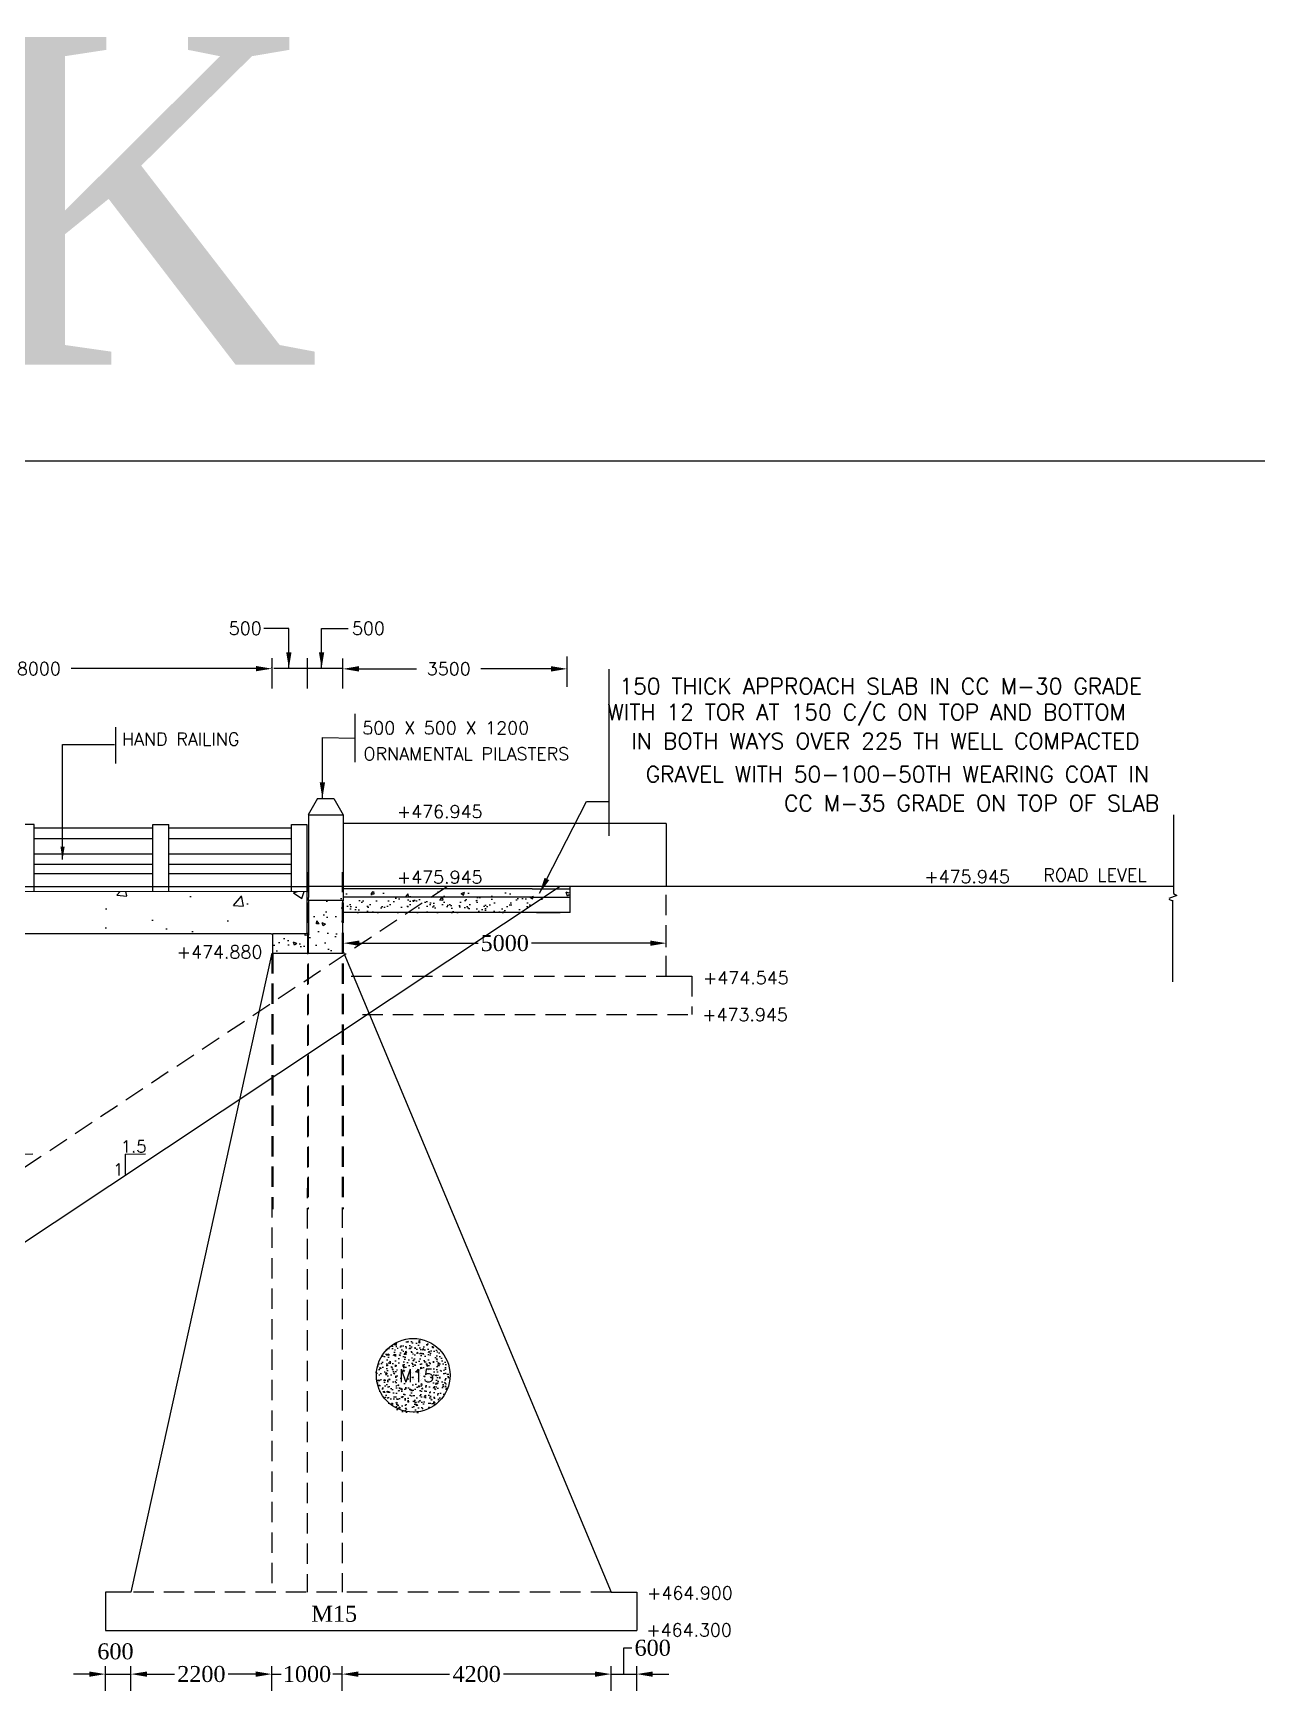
# Model space of a CAD drawing. Header units: millimetres. Extents: x -1426 to 1182, y 1277 to 1939.
# Drawn here: x -865.6 to -674.5, y 1679.1 to 1938.6 of the extents above; entities that cross this region are included whole.
import ezdxf

# ---------------------------------------------------------------- set-up
doc = ezdxf.new("R2010")
doc.units = ezdxf.units.MM
doc.linetypes.add('HIDDEN', pattern=[9.525, 6.35, -3.175])
doc.styles.add('ROMANS', font='romans')
doc.styles.get("Standard").update_dxf_attribs({"font": 'times.ttf'})
doc.styles.add('TIMES NEW ROMAN', font='times.ttf')
doc.dimstyles.new('ISO-25', dxfattribs={"dimtxt": 2.5, "dimasz": 2.5, "dimexe": 1.25, "dimexo": 0.625, "dimtad": 0, "dimtih": 1, "dimtoh": 1, "dimlfac": 100, "dimtxsty": 'TIMES NEW ROMAN', "dimcen": 2.5, "dimadec": 0, "dimazin": 0, "dimtfac": 1, "dimtmove": 0, "dimatfit": 3, "dimfxl": 1, "dimarcsym": 0})
doc.dimstyles.get("Standard").update_dxf_attribs({"dimtxt": 2, "dimasz": 2.5, "dimexe": 0.18, "dimexo": 0.18, "dimgap": 1.5, "dimtad": 0, "dimtih": 1, "dimtoh": 1, "dimdec": 0, "dimlfac": 100, "dimzin": 0, "dimdsep": 46, "dimtxsty": 'ROMANS', "dimcen": 0.09, "dimadec": 0, "dimazin": 0, "dimtfac": 1, "dimtdec": 0, "dimtofl": 0, "dimtmove": 1, "dimatfit": 1, "dimfxl": 1, "dimtolj": 1, "dimtzin": 0, "dimarcsym": 0})

# ---------------------------------------------------------------- blocks, each defined once
blk = doc.blocks.new('*D99')
at = {"color": 0, "lineweight": -2, "transparency": 16777216}
for p, q in [((-908.05, 1839.49), (-908.05, 1839.52)), ((-905.55, 1839.34), (-869.78, 1839.34)), ((-830.84, 1839.34), (-859.73, 1839.34)), ((-828.34, 1839.49), (-828.34, 1839.52))]:
    blk.add_line(p, q, dxfattribs=at)
at = {"color": 0, "transparency": 16777216}
for points in [[(-905.55, 1839.76), (-905.55, 1838.93), (-908.05, 1839.34)], [(-830.84, 1839.76), (-830.84, 1838.93), (-828.34, 1839.34)]]:
    blk.add_solid(points, dxfattribs=at)
at = {"layer": 'Defpoints', "color": 0, "transparency": 16777216}
for p in [(-908.05, 1839.31), (-828.34, 1839.34), (-828.34, 1839.31)]:
    blk.add_point(p, dxfattribs=at)
at = {"color": 0, "transparency": 16777216, "insert": (-864.75, 1839.34), "char_height": 2, "attachment_point": 5, "style": 'ROMANS'}
blk.add_mtext('\\A1;8000', dxfattribs=at)
blk = doc.blocks.new('*D100')
at = {"color": 0, "lineweight": -2, "transparency": 16777216}
for p, q in [((-817.27, 1838.76), (-817.27, 1839.49)), ((-814.77, 1839.31), (-805.74, 1839.31)), ((-784.74, 1839.31), (-795.69, 1839.31)), ((-782.24, 1839.07), (-782.24, 1839.49))]:
    blk.add_line(p, q, dxfattribs=at)
at = {"color": 0, "transparency": 16777216}
for points in [[(-814.77, 1839.73), (-814.77, 1838.89), (-817.27, 1839.31)], [(-784.74, 1839.73), (-784.74, 1838.89), (-782.24, 1839.31)]]:
    blk.add_solid(points, dxfattribs=at)
at = {"layer": 'Defpoints', "color": 0, "transparency": 16777216}
for p in [(-817.27, 1838.58), (-782.24, 1839.31), (-782.24, 1838.89)]:
    blk.add_point(p, dxfattribs=at)
at = {"color": 0, "transparency": 16777216, "insert": (-800.72, 1839.31), "char_height": 2, "attachment_point": 5, "style": 'ROMANS'}
blk.add_mtext('\\A1;3500', dxfattribs=at)
blk = doc.blocks.new('*D123')
at = {"color": 0, "lineweight": -2, "transparency": 16777216}
for p, q in [((-817.21, 1795.52), (-817.21, 1797.71)), ((-814.71, 1796.46), (-796.14, 1796.46)), ((-769.25, 1796.46), (-787.82, 1796.46)), ((-766.75, 1795.85), (-766.75, 1797.71))]:
    blk.add_line(p, q, dxfattribs=at)
at = {"color": 0, "transparency": 16777216}
for points in [[(-814.71, 1796.87), (-814.71, 1796.04), (-817.21, 1796.46)], [(-769.25, 1796.87), (-769.25, 1796.04), (-766.75, 1796.46)]]:
    blk.add_solid(points, dxfattribs=at)
at = {"layer": 'Defpoints', "color": 0, "transparency": 16777216}
for p in [(-817.21, 1796.46), (-817.21, 1794.9), (-766.75, 1795.23)]:
    blk.add_point(p, dxfattribs=at)
at = {"color": 0, "transparency": 16777216, "insert": (-791.98, 1796.46), "char_height": 2.5, "attachment_point": 5, "style": 'TIMES NEW ROMAN'}
blk.add_mtext('5000', dxfattribs=at)
blk = doc.blocks.new('*D139')
at = {"color": 0, "lineweight": -2, "transparency": 16777216}
for p, q in [((-856.87, 1682.28), (-859.37, 1682.28)), ((-854.37, 1679.68), (-854.37, 1683.53)), ((-854.37, 1682.28), (-850.37, 1682.28)), ((-850.37, 1679.68), (-850.37, 1683.53)), ((-847.87, 1682.28), (-845.37, 1682.28))]:
    blk.add_line(p, q, dxfattribs=at)
at = {"color": 0, "transparency": 16777216}
for points in [[(-856.87, 1682.69), (-856.87, 1681.86), (-854.37, 1682.28)], [(-847.87, 1682.69), (-847.87, 1681.86), (-850.37, 1682.28)]]:
    blk.add_solid(points, dxfattribs=at)
at = {"layer": 'Defpoints', "color": 0, "transparency": 16777216}
for p in [(-850.37, 1682.28), (-854.37, 1679.05), (-850.37, 1679.05)]:
    blk.add_point(p, dxfattribs=at)
at = {"color": 0, "transparency": 16777216, "insert": (-852.79, 1685.82), "char_height": 2.5, "attachment_point": 5, "style": 'TIMES NEW ROMAN'}
blk.add_mtext('600', dxfattribs=at)
blk = doc.blocks.new('*D140')
at = {"color": 0, "lineweight": -2, "transparency": 16777216}
for p, q in [((-850.37, 1679.68), (-850.37, 1683.53)), ((-847.87, 1682.28), (-843.58, 1682.28)), ((-830.87, 1682.28), (-835.16, 1682.28)), ((-828.37, 1679.68), (-828.37, 1683.53))]:
    blk.add_line(p, q, dxfattribs=at)
at = {"color": 0, "transparency": 16777216}
for points in [[(-847.87, 1682.69), (-847.87, 1681.86), (-850.37, 1682.28)], [(-830.87, 1682.69), (-830.87, 1681.86), (-828.37, 1682.28)]]:
    blk.add_solid(points, dxfattribs=at)
at = {"layer": 'Defpoints', "color": 0, "transparency": 16777216}
for p in [(-828.37, 1682.28), (-850.37, 1679.05), (-828.37, 1679.05)]:
    blk.add_point(p, dxfattribs=at)
at = {"color": 0, "transparency": 16777216, "insert": (-839.37, 1682.28), "char_height": 2.5, "attachment_point": 5, "style": 'TIMES NEW ROMAN'}
blk.add_mtext('2200', dxfattribs=at)
blk = doc.blocks.new('*D141')
at = {"color": 0, "lineweight": -2, "transparency": 16777216}
for p, q in [((-830.87, 1682.28), (-833.37, 1682.28)), ((-828.37, 1679.68), (-828.37, 1683.53)), ((-828.37, 1682.28), (-826.9, 1682.28)), ((-817.37, 1682.28), (-818.83, 1682.28)), ((-817.37, 1679.68), (-817.37, 1683.53)), ((-814.87, 1682.28), (-812.37, 1682.28))]:
    blk.add_line(p, q, dxfattribs=at)
at = {"color": 0, "transparency": 16777216}
for points in [[(-830.87, 1682.69), (-830.87, 1681.86), (-828.37, 1682.28)], [(-814.87, 1682.69), (-814.87, 1681.86), (-817.37, 1682.28)]]:
    blk.add_solid(points, dxfattribs=at)
at = {"layer": 'Defpoints', "color": 0, "transparency": 16777216}
for p in [(-817.37, 1682.28), (-828.37, 1679.05), (-817.37, 1679.05)]:
    blk.add_point(p, dxfattribs=at)
at = {"color": 0, "transparency": 16777216, "insert": (-822.87, 1682.28), "char_height": 2.5, "attachment_point": 5, "style": 'TIMES NEW ROMAN'}
blk.add_mtext('1000', dxfattribs=at)
blk = doc.blocks.new('*D142')
at = {"color": 0, "lineweight": -2, "transparency": 16777216}
for p, q in [((-817.37, 1679.68), (-817.37, 1683.53)), ((-814.87, 1682.28), (-800.59, 1682.28)), ((-777.87, 1682.28), (-792.15, 1682.28)), ((-775.37, 1679.68), (-775.37, 1683.53))]:
    blk.add_line(p, q, dxfattribs=at)
at = {"color": 0, "transparency": 16777216}
for points in [[(-814.87, 1682.69), (-814.87, 1681.86), (-817.37, 1682.28)], [(-777.87, 1682.69), (-777.87, 1681.86), (-775.37, 1682.28)]]:
    blk.add_solid(points, dxfattribs=at)
at = {"layer": 'Defpoints', "color": 0, "transparency": 16777216}
for p in [(-775.37, 1682.28), (-817.37, 1679.05), (-775.37, 1679.05)]:
    blk.add_point(p, dxfattribs=at)
at = {"color": 0, "transparency": 16777216, "insert": (-796.37, 1682.28), "char_height": 2.5, "attachment_point": 5, "style": 'TIMES NEW ROMAN'}
blk.add_mtext('4200', dxfattribs=at)
blk = doc.blocks.new('*D143')
at = {"color": 0, "lineweight": -2, "transparency": 16777216}
for p, q in [((-773.37, 1682.28), (-773.37, 1686.38)), ((-773.37, 1686.38), (-772.12, 1686.38)), ((-777.87, 1682.28), (-780.37, 1682.28)), ((-775.37, 1679.68), (-775.37, 1683.53)), ((-775.37, 1682.28), (-771.37, 1682.28)), ((-775.37, 1682.28), (-771.37, 1682.28)), ((-771.37, 1679.68), (-771.37, 1683.53)), ((-768.87, 1682.28), (-766.37, 1682.28))]:
    blk.add_line(p, q, dxfattribs=at)
at = {"color": 0, "transparency": 16777216}
for points in [[(-777.87, 1682.69), (-777.87, 1681.86), (-775.37, 1682.28)], [(-768.87, 1682.69), (-768.87, 1681.86), (-771.37, 1682.28)]]:
    blk.add_solid(points, dxfattribs=at)
at = {"layer": 'Defpoints', "color": 0, "transparency": 16777216}
for p in [(-771.37, 1682.28), (-775.37, 1679.05), (-771.37, 1679.05)]:
    blk.add_point(p, dxfattribs=at)
at = {"color": 0, "transparency": 16777216, "insert": (-768.87, 1686.38), "char_height": 2.5, "attachment_point": 5, "style": 'TIMES NEW ROMAN'}
blk.add_mtext('600', dxfattribs=at)

msp = doc.modelspace()

# ---------------------------------------------------------------- hatches: boundary and pattern name
h = msp.add_hatch()
h.set_pattern_fill('AR-CONC', color=256, scale=0.75, style=0)
h.paths.add_polyline_path([(-913.71082, 1804.53155), (-959.17954, 1804.53155), (-959.17954, 1804.519), (-1004.75391, 1804.519), (-1004.75391, 1804.49263), (-1004.75391, 1797.90797), (-919.14069, 1797.90797), (-913.71082, 1797.90797)])
h.paths.add_polyline_path([(-828.21397, 1804.53158), (-913.31082, 1804.53158), (-913.31082, 1804.52124), (-913.51082, 1804.52124), (-913.51082, 1797.90797), (-828.48035, 1797.90797), (-828.21397, 1797.90797)])
h.paths.add_polyline_path([(-890.55763, 1797.7888), (-875.36715, 1797.7888), (-875.36715, 1800.7888), (-890.55763, 1800.7888)], flags=9)
h = msp.add_hatch()
h.set_pattern_fill('AR-CONC', color=256, scale=0.75, style=0)
h.paths.add_polyline_path([(-822.91397, 1804.53158), (-913.31082, 1804.53158), (-913.31082, 1804.52124), (-913.51082, 1804.52124), (-913.51082, 1797.90797), (-828.48035, 1797.90797), (-828.21397, 1797.90797), (-822.91397, 1797.90797)])
h.paths.add_polyline_path([(-913.71082, 1804.53155), (-959.17954, 1804.53155), (-959.17954, 1804.519), (-1004.75391, 1804.519), (-1004.75391, 1804.49263), (-1004.75391, 1797.90797), (-919.14069, 1797.90797), (-913.71082, 1797.90797)])
h.paths.add_polyline_path([(-890.55763, 1797.7888), (-875.36715, 1797.7888), (-875.36715, 1800.7888), (-890.55763, 1800.7888)], flags=9)
h = msp.add_hatch()
h.set_pattern_fill('AR-CONC', color=256, scale=0.1, style=0)
h.set_pattern_definition([(50, (0, 0), (18.21847, -1.59391), [1.905, -20.955]), (355, (0, 0), (-3.52428, 19.10566), [1.524, -16.764]), (100.451, (1.518, -0.133), (14.69425, 17.51167), [1.619, -17.809]), (46.1842, (0, 5.08), (27.1079, -4.20423), [2.8575, -31.4325]), (96.6356, (2.26, 4.73), (23.74042, 24.74256), [2.4285, -26.7135]), (351.184, (0, 5.08), (23.74046, 24.7425), [2.286, -25.146]), (21, (2.54, 3.81), (15.16149, -10.22655), [1.905, -20.955]), (326, (2.54, 3.81), (6.1802, 18.4188), [1.524, -16.764]), (71.4514, (3.803, 2.958), (21.34165, 8.19229), [1.619, -17.809]), (37.5, (0, 0), (0.30886, 8.455504), [0, -16.5608, 0, -17.018, 0, -16.8275]), (7.5, (0, 0), (6.681966, 10.018057), [0, -9.7028, 0, -16.1798, 0, -6.4135]), (327.5, (-5.664, 0), (13.55906, -0.572874), [0, -6.35, 0, -19.812, 0, -26.289]), (317.5, (-8.204, 0), (14.81292, 2.54265), [0, -8.255, 0, -13.1572, 0, -18.669])])
h.paths.add_polyline_path([(-1004.75391, 1804.519), (-1004.75391, 1804.49263), (-1004.75391, 1797.90797), (-919.14069, 1797.90797), (-913.71082, 1797.90797), (-913.71082, 1804.53155), (-959.17954, 1804.53155), (-959.17954, 1804.519)])
h.paths.add_polyline_path([(-828.48035, 1797.90797), (-828.21397, 1797.90797), (-822.91397, 1797.90797), (-822.91397, 1804.53158), (-913.31082, 1804.53158), (-913.31082, 1804.52124), (-913.51082, 1804.52124), (-913.51082, 1797.90797)])
h.paths.add_polyline_path([(-890.55763, 1797.7888), (-875.36715, 1797.7888), (-875.36715, 1800.7888), (-890.55763, 1800.7888)], flags=9)
h = msp.add_hatch()
h.set_pattern_fill('AR-CONC', color=256, scale=0.75, style=0)
h.set_pattern_definition([(50, (-1264.4086, 1383.003), (5.37945, -0.47064), [0.5625, -6.1875]), (355, (-1264.4086, 1383.003), (-1.040635, 5.64144), [0.45, -4.95]), (100.4514, (-1263.9603, 1382.9636), (4.33882, 5.170797), [0.47805, -5.258566]), (46.1842, (-1264.4086, 1384.503), (8.00431, -1.24139), [0.84375, -9.28125]), (96.6356, (-1263.7416, 1384.399), (7.00997, 7.30588), [0.71708, -7.88785]), (351.1842, (-1264.409, 1384.503), (7.00996, 7.30589), [0.675, -7.425]), (21, (-1263.6586, 1384.128), (4.476803, -3.019642), [0.5625, -6.1875]), (326, (-1263.6586, 1384.128), (1.824865, 5.438625), [0.45, -4.95]), (71.4514, (-1263.2855, 1383.876), (6.30167, 2.41898), [0.47805, -5.258566]), (37.5, (-1264.4086, 1383.0028), (0.091199, 2.496704), [0, -4.89, 0, -5.025, 0, -4.96875]), (7.5, (-1264.4086, 1383.0028), (1.973022, 2.958088), [0, -2.865, 0, -4.7775, 0, -1.89375]), (327.5, (-1266.0811, 1383.0028), (4.003668, -0.1691615), [0, -1.875, 0, -5.85, 0, -7.7625]), (317.5, (-1266.831, 1383.0028), (4.373896, 0.750787), [0, -2.4375, 0, -3.885, 0, -5.5125])])
h.paths.add_polyline_path([(-806.21397, 1803.03158), (-803.96397, 1804.53158), (-818.21397, 1804.53158), (-818.21397, 1803.03158)])
h.paths.add_polyline_path([(-803.96397, 1804.53158), (-806.21397, 1803.03158), (-783.21397, 1803.03158), (-783.21397, 1804.53158)])
h = msp.add_hatch()
h.set_pattern_fill('AR-CONC', color=256, style=0)
h.set_pattern_definition([(130, (-642.361, 997.7805), (-7.1726, -0.62752), [0.75, -8.25]), (185, (-642.361, 997.7805), (1.387513, 7.52192), [0.6, -6.6]), (79.5486, (-642.959, 997.728), (-5.785094, 6.894395), [0.6374, -7.01142]), (133.8158, (-642.361, 999.7805), (-10.67241, -1.65519), [1.125, -12.375]), (83.3644, (-643.25, 999.643), (-9.34663, 9.74118), [0.9561, -10.51713]), (188.8158, (-642.361, 999.78), (-9.34662, 9.74119), [0.9, -9.9]), (159, (-643.361, 999.2805), (-5.96907, -4.02619), [0.75, -8.25]), (214, (-643.361, 999.2805), (-2.43315, 7.2515), [0.6, -6.6]), (108.5486, (-643.8585, 998.945), (-8.402226, 3.225305), [0.6374, -7.01142]), (142.5, (-642.361, 997.7805), (-0.1215986, 3.3289385), [0, -6.52, 0, -6.7, 0, -6.625]), (172.5, (-642.361, 997.7805), (-2.630695, 3.944117), [0, -3.82, 0, -6.37, 0, -2.525]), (212.5, (-640.131, 997.7805), (-5.338224, -0.225549), [0, -2.5, 0, -7.8, 0, -10.35]), (222.5, (-639.131, 997.7805), (-5.831862, 1.00105), [0, -3.25, 0, -5.18, 0, -7.35])])
h.paths.add_polyline_path([(-786.3293, 1804.51727), (-781.89321, 1804.51727), (-781.89321, 1803.21137), (-786.3293, 1803.21137)])
h = msp.add_hatch()
h.set_pattern_fill('AR-CONC', color=256, scale=0.75, style=0)
h.set_pattern_definition([(130, (-642.846, 1043.577), (-5.379451, -0.47064), [0.5625, -6.1875]), (185, (-642.846, 1043.577), (1.040635, 5.64144), [0.45, -4.95]), (79.5486, (-643.2944, 1043.538), (-4.33882, 5.170797), [0.47805, -5.258566]), (133.8158, (-642.846, 1045.077), (-8.00431, -1.24139), [0.84375, -9.28125]), (83.3644, (-643.513, 1044.9735), (-7.00997, 7.305884), [0.71708, -7.88785]), (188.8158, (-642.846, 1045.077), (-7.009965, 7.30589), [0.675, -7.425]), (159, (-643.596, 1044.702), (-4.476803, -3.019642), [0.5625, -6.1875]), (214, (-643.596, 1044.702), (-1.824865, 5.438625), [0.45, -4.95]), (108.5486, (-643.969, 1044.4503), (-6.30167, 2.41898), [0.47805, -5.258566]), (142.5, (-642.8461, 1043.577), (-0.091199, 2.496704), [0, -4.89, 0, -5.025, 0, -4.96875]), (172.5, (-642.846, 1043.577), (-1.9730215, 2.958088), [0, -2.865, 0, -4.7775, 0, -1.89375]), (212.5, (-641.1736, 1043.577), (-4.0036683, -0.1691615), [0, -1.875, 0, -5.85, 0, -7.7625]), (222.5, (-640.4236, 1043.577), (-4.373896, 0.750787), [0, -2.4375, 0, -3.885, 0, -5.5125])])
edge = h.paths.add_edge_path()
edge.add_line((-828.21397, 1794.89941), (-822.62907, 1794.89941))
edge.add_line((-828.21397, 1794.89941), (-828.21397, 1797.90797))
edge.add_line((-822.62907, 1797.90797), (-828.21397, 1797.90797))
edge.add_line((-822.62907, 1794.89941), (-817.25335, 1794.89941))
edge.add_line((-817.25335, 1794.90637), (-817.25335, 1803.11427))
edge.add_line((-817.20951, 1803.11427), (-822.62907, 1803.11427))
edge.add_line((-822.62907, 1803.11427), (-822.62907, 1797.90797))
h = msp.add_hatch()
h.set_pattern_fill('AR-SAND', color=256, style=0)
h.set_pattern_definition([(142.5, (-458.7147, 1040.1612), (0.0629934, 1.9268238), [0, -1.52, 0, -1.7, 0, -1.625]), (172.5, (-458.7147, 1040.1612), (-1.769777, 2.822146), [0, -0.82, 0, -1.37, 0, -0.525]), (212.5, (-457.4847, 1040.1612), (-3.114142, 0.005659), [0, -0.5, 0, -1.8, 0, -2.35]), (222.5, (-457.4847, 1040.1612), (-3.006127, 0.8776756), [0, -0.25, 0, -1.18, 0, -1.35])])
h.paths.add_polyline_path([(-817.49229, 1801.23481), (-817.50719, 1803.48481), (-788.01796, 1803.48481), (-788.01796, 1802.65212), (-788.01796, 1801.23481)])
h = msp.add_hatch()
h.set_pattern_fill('AR-CONC', color=256, scale=0.01, style=0)
h.set_pattern_definition([(130, (-90.1149, -180.6108), (-1.8218467, -0.1593909), [0.1905, -2.0955]), (185, (-90.1149, -180.6108), (0.3524283, 1.9105664), [0.1524, -1.6764]), (79.549, (-90.2667, -180.6241), (-1.469425, 1.7511669), [0.1619, -1.7809]), (133.8158, (-90.1149, -180.1028), (-2.7107904, -0.4204233), [0.28575, -3.14325]), (83.3644, (-90.3408, -180.1378), (-2.3740423, 2.4742556), [0.24285, -2.67135]), (188.816, (-90.115, -180.1028), (-2.374046, 2.474251), [0.2286, -2.5146]), (159, (-90.3689, -180.2298), (-1.5161488, -1.0226552), [0.1905, -2.0955]), (214, (-90.3689, -180.2298), (-0.6180203, 1.8418797), [0.1524, -1.6764]), (108.5486, (-90.4952, -180.315), (-2.1341649, 0.8192286), [0.1619, -1.7809]), (142.5, (-90.1149, -180.6108), (-0.03088603, 0.84555039), [0, -1.65608, 0, -1.7018, 0, -1.68275]), (172.5, (-90.1149, -180.6108), (-0.66819663, 1.00180575), [0, -0.97028, 0, -1.61798, 0, -0.64135]), (212.5, (-89.54846, -180.6108), (-1.35590595, -0.05728744), [0, -0.635, 0, -1.9812, 0, -2.6289]), (222.5, (-89.2945, -180.6108), (-1.4812918, 0.2542649), [0, -0.8255, 0, -1.31572, 0, -1.8669])])
h.paths.add_polyline_path([(-812.1785, 1728.82196, -1), (-800.67468, 1728.82196, -1)])
h.paths.add_polyline_path([(-802.92977, 1727.4013), (-809.35834, 1727.4013), (-809.35834, 1730.4013), (-802.92977, 1730.4013)], flags=24)

# ---------------------------------------------------------------- linework, layer by layer
for p, q in [((-289.73557, 1871.72662), (-1425.53329, 1871.72662)), ((-828.33681, 1836.21494), (-828.33681, 1840.9663)), ((-822.80388, 1836.21494), (-822.80388, 1840.9663)), ((-817.26841, 1836.21494), (-817.26841, 1840.94598)), ((-782.23868, 1836.52423), (-782.23868, 1841.25526)), ((-817.26841, 1839.38045), (-828.0273, 1839.38045)), ((-775.73714, 1839.25985), (-775.73714, 1813.23565)), ((-852.78534, 1830.20303), (-852.78534, 1824.53025)), ((-815.40293, 1832.26096), (-815.40293, 1824.73278)), ((-821.21397, 1819.05914), (-822.71397, 1816.53158)), ((-821.21397, 1819.05914), (-818.69719, 1819.05914)), ((-818.69719, 1819.05914), (-817.19719, 1816.53158)), ((-865.48714, 1814.98158), (-867.98714, 1814.98158)), ((-865.48714, 1804.53158), (-865.48714, 1814.98158)), ((-865.48714, 1814.47079), (-846.94181, 1814.47079)), ((-846.94181, 1814.98158), (-844.44181, 1814.98158)), ((-846.94181, 1804.53158), (-846.94181, 1814.98158)), ((-844.44181, 1804.53158), (-844.44181, 1814.98158)), ((-844.44181, 1814.47079), (-825.31397, 1814.47079)), ((-825.31397, 1814.98158), (-822.91397, 1814.98158)), ((-825.31397, 1804.53158), (-825.31397, 1814.98158)), ((-822.91397, 1814.98158), (-822.91397, 1805.88254)), ((-822.71397, 1816.53158), (-817.20795, 1816.53158)), ((-822.6335, 1816.51646), (-822.6335, 1804.23593)), ((-817.23868, 1816.53158), (-817.23868, 1803.11427)), ((-766.74693, 1815.13834), (-817.23868, 1815.13834)), ((-766.74693, 1815.13834), (-766.74693, 1805.32871)), ((-687.4898, 1816.51577), (-687.4898, 1804.19838)), ((-865.48714, 1812.82079), (-846.94181, 1812.82079)), ((-844.44181, 1812.82079), (-825.31397, 1812.82079)), ((-865.48714, 1810.42079), (-846.94181, 1810.42079)), ((-844.44181, 1810.42079), (-825.31397, 1810.42079)), ((-846.94181, 1808.77079), (-865.48714, 1808.77079)), ((-846.94181, 1807.27079), (-865.48714, 1807.27079)), ((-825.31397, 1808.77079), (-844.44181, 1808.77079)), ((-825.31397, 1807.27079), (-844.44181, 1807.27079)), ((-783.29715, 1805.32871), (-900.50715, 1727.44589)), ((-822.91397, 1805.88254), (-822.91397, 1805.51457)), ((-822.91397, 1805.51457), (-822.91397, 1797.90797)), ((-687.4898, 1805.32871), (-822.6335, 1805.32871)), ((-822.62907, 1804.3416), (-822.62907, 1803.61121)), ((-787.71397, 1804.95423), (-817.23868, 1804.95423)), ((-787.71397, 1804.95423), (-781.74693, 1804.95423)), ((-781.74693, 1801.27068), (-781.74693, 1805.32871)), ((-687.00561, 1803.90552), (-688.24801, 1803.41777)), ((-687.4898, 1804.19838), (-687.00561, 1803.90552)), ((-822.62907, 1803.11427), (-822.62907, 1803.61121)), ((-822.62907, 1803.11427), (-822.62907, 1797.90797)), ((-817.20951, 1803.11427), (-822.62907, 1803.11427)), ((-781.74693, 1801.27068), (-817.30554, 1801.27068)), ((-817.25335, 1794.90637), (-817.25335, 1803.11427)), ((-787.71397, 1803.63807), (-817.23868, 1803.63807)), ((-787.71397, 1803.63807), (-781.74693, 1803.63807)), ((-787.00372, 1801.27068), (-783.32032, 1801.27068)), ((-688.24801, 1803.3321), (-687.66249, 1803.08573)), ((-687.66249, 1803.17141), (-687.66249, 1790.42866)), ((-828.48035, 1797.90797), (-999.17906, 1797.90797)), ((-828.48035, 1797.90797), (-828.21397, 1797.90797)), ((-822.62907, 1797.90797), (-828.21397, 1797.90797)), ((-828.21397, 1794.89941), (-828.21397, 1797.90797)), ((-828.3693, 1794.89941), (-850.3693, 1695.09941)), ((-828.21397, 1794.89941), (-822.62907, 1794.89941)), ((-828.21397, 1794.89941), (-822.62907, 1794.89941)), ((-822.62907, 1794.89941), (-817.25335, 1794.89941)), ((-822.62907, 1794.89941), (-817.25335, 1794.89941)), ((-817.3693, 1795.52441), (-775.3693, 1695.09941)), ((-828.52893, 1793.34979), (-828.52893, 1793.34979)), ((-828.52893, 1793.34979), (-828.52893, 1793.34979)), ((-766.74693, 1791.32871), (-762.74693, 1791.32871)), ((-850.3693, 1695.09941), (-854.3693, 1695.09941)), ((-854.3693, 1695.09941), (-854.3693, 1689.09941)), ((-775.3693, 1695.09941), (-771.3693, 1695.09941)), ((-771.3693, 1695.09941), (-771.3693, 1689.09941)), ((-854.3693, 1689.09941), (-771.3693, 1689.09941)), ((-854.3693, 1689.09941), (-771.3693, 1689.09941))]:
    msp.add_line(p, q)
at = {"linetype": 'HIDDEN', "ltscale": 0.5}
for p, q in [((-822.71397, 1807.57548), (-822.71397, 1754.89941)), ((-817.3693, 1807.57548), (-817.3693, 1695.09941)), ((-817.21397, 1807.57548), (-817.21397, 1754.89941)), ((-800.90692, 1805.32871), (-918.11692, 1727.44589)), ((-766.74693, 1791.32871), (-766.74693, 1805.32871)), ((-822.78441, 1797.90797), (-822.8693, 1695.09941)), ((-828.3693, 1794.89941), (-828.3693, 1695.09941)), ((-828.21397, 1794.89941), (-828.21397, 1754.89941)), ((-815.97462, 1791.32871), (-766.74693, 1791.32871)), ((-762.74693, 1791.32871), (-762.74693, 1785.32871)), ((-814.20231, 1785.32871), (-762.74693, 1785.32871)), ((-868.87159, 1763.5014), (-864.29289, 1763.53705)), ((-851.26182, 1763.5014), (-846.68312, 1763.53705)), ((-851.26182, 1763.5014), (-851.26182, 1758.90253)), ((-775.3693, 1695.09941), (-850.3693, 1695.09941))]:
    msp.add_line(p, q, dxfattribs=at)
at = {"flags": 128}
msp.add_lwpolyline([(-822.91397, 1805.28158, 0.2, 0.2, 0), (-1004.4489, 1805.28158, 0.2, 0.2, 0)], format="xyseb", dxfattribs=at)
at = {"const_width": 0.2, "flags": 128}
msp.add_lwpolyline([(-822.91397, 1804.53158), (-1004.4489, 1804.53158)], dxfattribs=at)
msp.add_circle((-806.28194, 1728.95991), 5.75191)

# ---------------------------------------------------------------- texts
at = {"style": 'ROMANS'}
for s, height, p in [('500', 2, (-835.09437, 1844.6486)), ('500', 2, (-815.83796, 1844.6486)), ('150 THICK APPROACH SLAB IN CC M-30 GRADE', 2.5, (-774.07736, 1835.34746)), ('WITH 12 TOR AT 150 C/C ON TOP AND BOTTOM', 2.5, (-775.93524, 1831.29984)), ('500 X 500 X 1200', 2, (-814.22567, 1829.08701)), ('HAND RAILING ', 2, (-851.77385, 1827.33369)), ('IN BOTH WAYS OVER 225 TH WELL COMPACTED', 2.5, (-772.19705, 1826.78284)), ('ORNAMENTAL PILASTERS', 2, (-814.04886, 1825.03939)), ('GRAVEL WITH 50-100-50TH WEARING COAT IN', 2.5, (-769.9585, 1821.59144)), ('CC M-35 GRADE ON TOP OF SLAB', 2.5, (-748.33971, 1817.07443)), ('+476.945', 2, (-808.82534, 1816.01853)), ('+475.945', 2, (-808.82534, 1805.76835)), ('+475.945', 2, (-726.44094, 1805.84168)), (' ROAD LEVEL', 2, (-709.19691, 1806.09701)), ('+474.880', 2, (-843.21116, 1794.07969)), ('+474.545', 2, (-761.00121, 1790.05439)), ('+473.945', 2, (-761.12688, 1784.28139)), ('M15 ', 2, (-808.47739, 1727.9013)), ('+464.900', 2, (-769.73537, 1693.94078)), ('+464.300', 2, (-769.86104, 1688.16778))]:
    msp.add_text(s, height=height, dxfattribs=at).set_placement(p)
at = {"linetype": 'HIDDEN', "ltscale": 0.5, "style": 'ROMANS'}
for s, p in [('1.5', (-851.95675, 1763.77114)), ('1', (-853.14378, 1760.15322))]:
    msp.add_text(s, height=1.875, dxfattribs=at).set_placement(p)
at = {"color": 1, "insert": (-876.69985, 1938.02568), "char_height": 51.185631, "width": 2193.6699039, "attachment_point": 2}
msp.add_mtext('OK', dxfattribs=at)
at = {"insert": (-815.04674, 1692.95661), "char_height": 2.5, "width": 200, "attachment_point": 3}
msp.add_mtext(' M15', dxfattribs=at)

# ---------------------------------------------------------------- dimensions: what is measured, and where the dimension line sits
for base, p1, p2, text, picture, middle in [((-828.33681, 1839.34419), (-908.04744, 1839.30836), (-828.33681, 1839.30836), '8000', '*D99', (-864.752, 1839.34419)), ((-782.23868, 1839.31131), (-817.26841, 1838.58046), (-782.23868, 1838.88975), '3500', '*D100', (-800.7153, 1839.31131))]:
    dim = msp.add_linear_dim(base=base, p1=p1, p2=p2, angle=180, text=text, dimstyle='Standard')
    dim.commit()
    dim.dimension.update_dxf_attribs({"geometry": picture, "text_midpoint": middle, "dimtype": 160})
dim = msp.add_linear_dim(base=(-817.21397, 1796.45632), p1=(-766.74693, 1795.22551), p2=(-817.21397, 1794.89941), angle=180, text='5000', dimstyle='ISO-25')
dim.commit()
dim.dimension.update_dxf_attribs({"geometry": '*D123', "text_midpoint": (-791.98045, 1796.45632)})
dim = msp.add_linear_dim(base=(-850.3693, 1682.27549), p1=(-854.3693, 1679.05339), p2=(-850.3693, 1679.05339), text='600', dimstyle='ISO-25', override={"dimtmove": 2})
dim.commit()
dim.dimension.update_dxf_attribs({"geometry": '*D139', "text_midpoint": (-852.79291, 1685.82384), "dimtype": 160})
for base, p1, p2, text, picture, middle in [((-771.3693, 1682.27549), (-775.3693, 1679.05339), (-771.3693, 1679.05339), '600', '*D143', (-771.4943, 1686.38125)), ((-817.3693, 1682.27549), (-828.3693, 1679.05339), (-817.3693, 1679.05339), '1000', '*D141', (-822.8693, 1682.27549))]:
    dim = msp.add_linear_dim(base=base, p1=p1, p2=p2, text=text, dimstyle='ISO-25', override={"dimtmove": 1})
    dim.commit()
    dim.dimension.update_dxf_attribs({"geometry": picture, "text_midpoint": middle})
for base, p1, p2, picture, middle in [((-828.3693, 1682.27549), (-850.3693, 1679.05339), (-828.3693, 1679.05339), '*D140', (-839.3693, 1682.27549)), ((-775.3693, 1682.27549), (-817.3693, 1679.05339), (-775.3693, 1679.05339), '*D142', (-796.3693, 1682.27549))]:
    dim = msp.add_linear_dim(base=base, p1=p1, p2=p2, dimstyle='ISO-25', override={"dimtmove": 1})
    dim.commit()
    dim.dimension.update_dxf_attribs({"geometry": picture, "text_midpoint": middle})

# ---------------------------------------------------------------- leaders
for points, dimstyle, override in [([(-825.70379, 1839.38045), (-825.70379, 1845.60226), (-829.62639, 1845.60226)], 'Standard', {"dimgap": 1.5, "dimtad": 0}), ([(-820.59252, 1839.38045), (-820.59252, 1845.60226), (-816.43219, 1845.60226)], 'Standard', {"dimgap": 1.5, "dimtad": 0}), ([(-861.05617, 1809.52127), (-861.05617, 1827.51163), (-852.95419, 1827.51163)], 'Standard', {"dimasz": 2}), ([(-820.46397, 1819.05914), (-820.46397, 1828.59526), (-815.40293, 1828.49687)], 'Standard', {"dimgap": 1.5, "dimtad": 0}), ([(-786.53585, 1804.25774), (-779.21336, 1818.57954), (-775.73714, 1818.57954)], 'ISO-25', {"dimgap": 0.625, "dimtad": 0})]:
    msp.add_leader(points, dimstyle=dimstyle, override=override)

doc.saveas('drawing.dxf')
